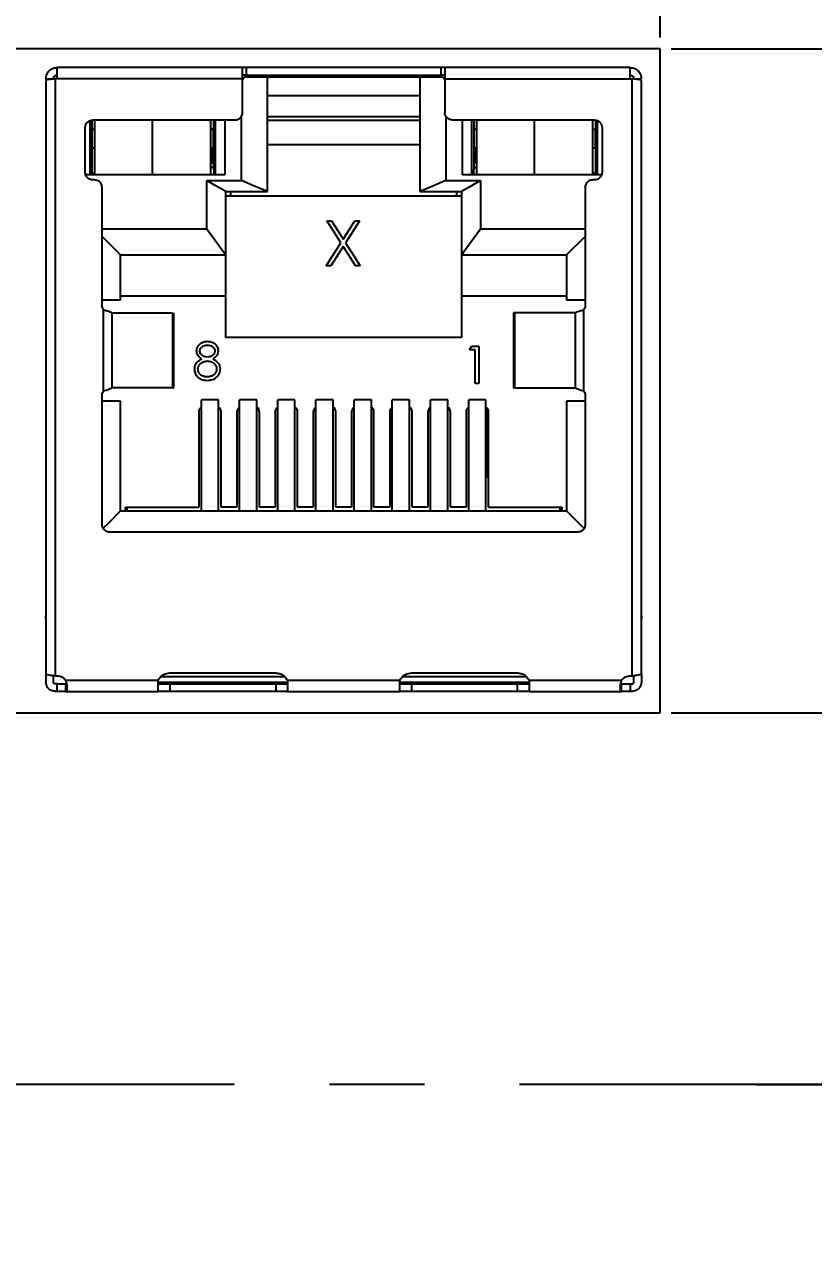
# Model space of a CAD drawing. Header units: millimetres. Extents: x 0 to 420, y 0 to 297.
# Drawn here: x 333.94 to 355.01, y 144.17 to 176.79 of the extents above; entities that cross this region are included whole.
import ezdxf

# ---------------------------------------------------------------- set-up
doc = ezdxf.new("R2010")
doc.units = ezdxf.units.MM
doc.header["$PDSIZE"] = -1
doc.linetypes.add('CENTERX2', pattern=[20.32, 12.7, -2.54, 2.54, -2.54])
doc.layers.add('중심선', color=1, linetype='CENTERX2')
doc.layers.add('치수선', color=3, linetype='Continuous')
doc.styles.add('누리로봇 문자스타일_20230829', font='GOTHIC.TTF')
doc.dimstyles.new('A3기본 치수스타일', dxfattribs={"dimtxt": 3.5, "dimasz": 3.5, "dimexe": 0.5, "dimexo": 0.3, "dimgap": 1, "dimtad": 1, "dimtoh": 1, "dimdec": 1, "dimzin": 12, "dimdsep": 46, "dimtxsty": '누리로봇 문자스타일_20230829', "dimcen": 0.09, "dimclrd": 3, "dimclre": 3, "dimclrt": 3, "dimadec": 0, "dimazin": 3, "dimtm": 1e-09, "dimtfac": 1, "dimtdec": 1, "dimtofl": 0, "dimtmove": 0, "dimatfit": 3, "dimfxl": 1, "dimfrac": 2, "dimarcsym": 0})

# ---------------------------------------------------------------- blocks, each defined once
blk = doc.blocks.new('*D46')
at = {"layer": 'Defpoints', "color": 0}
for p in [(350.915, 197.727), (350.915, 176.143), (305.286, 174.131)]:
    blk.add_point(p, dxfattribs=at)
at = {"layer": '치수선', "color": 3, "lineweight": -2}
for p, q in [((305.286, 174.431), (305.286, 198.227)), ((350.915, 176.443), (350.915, 198.227)), ((308.786, 197.727), (347.415, 197.727))]:
    blk.add_line(p, q, dxfattribs=at)
at = {"layer": '치수선', "color": 3}
for points in [[(308.786, 198.311), (308.786, 197.144), (305.286, 197.727)], [(347.415, 198.311), (347.415, 197.144), (350.915, 197.727)]]:
    blk.add_solid(points, dxfattribs=at)
at = {"layer": '치수선', "color": 3, "insert": (328.1, 200.565), "char_height": 3.5, "attachment_point": 5, "style": '누리로봇 문자스타일_20230829'}
blk.add_mtext('45.6', dxfattribs=at)
blk = doc.blocks.new('*D47')
at = {"layer": 'Defpoints', "color": 0}
for p in [(350.915, 176.143), (353.174, 148.5), (389.897, 148.5)]:
    blk.add_point(p, dxfattribs=at)
at = {"layer": '치수선', "color": 3, "lineweight": -2}
for p, q in [((351.215, 176.143), (390.397, 176.143)), ((389.897, 172.643), (389.897, 152)), ((353.474, 148.5), (390.397, 148.5))]:
    blk.add_line(p, q, dxfattribs=at)
at = {"layer": '치수선', "color": 3}
for points in [[(389.313, 172.643), (390.48, 172.643), (389.897, 176.143)], [(389.313, 152), (390.48, 152), (389.897, 148.5)]]:
    blk.add_solid(points, dxfattribs=at)
at = {"layer": '치수선', "color": 3, "insert": (387.059, 162.321), "char_height": 3.5, "attachment_point": 5, "rotation": 90, "style": '누리로봇 문자스타일_20230829'}
blk.add_mtext('27.6', dxfattribs=at)
blk = doc.blocks.new('*D49')
at = {"layer": 'Defpoints', "color": 0}
for p in [(350.915, 176.143), (350.915, 158.421), (380.374, 158.421)]:
    blk.add_point(p, dxfattribs=at)
at = {"layer": '치수선', "color": 3, "lineweight": -2}
for p, q in [((351.215, 176.143), (380.874, 176.143)), ((380.374, 172.643), (380.374, 161.921)), ((351.215, 158.421), (380.874, 158.421))]:
    blk.add_line(p, q, dxfattribs=at)
at = {"layer": '치수선', "color": 3}
for points in [[(379.79, 172.643), (380.957, 172.643), (380.374, 176.143)], [(379.79, 161.921), (380.957, 161.921), (380.374, 158.421)]]:
    blk.add_solid(points, dxfattribs=at)
at = {"layer": '치수선', "color": 3, "insert": (377.58, 167.282), "char_height": 3.5, "attachment_point": 5, "rotation": 90, "style": '누리로봇 문자스타일_20230829'}
blk.add_mtext('17.7', dxfattribs=at)

msp = doc.modelspace()

# ---------------------------------------------------------------- linework, layer by layer
at = {"color": 7, "linetype": 'Continuous', "lineweight": 25}
for p, q in [((350.915, 176.143), (316.885, 176.143)), ((350.915, 158.421), (350.915, 176.143)), ((339.765, 175.643), (334.815, 175.643)), ((339.865, 175.643), (339.865, 175.443)), ((345.065, 175.643), (339.865, 175.643)), ((345.065, 175.443), (345.065, 175.643)), ((350.115, 175.643), (345.165, 175.643)), ((334.515, 175.343), (334.715, 175.343)), ((334.515, 175.343), (334.515, 175.302)), ((334.515, 175.301), (334.515, 159.458)), ((334.765, 175.343), (334.765, 159.408)), ((339.765, 175.343), (334.765, 175.343)), ((339.765, 174.443), (339.765, 175.343)), ((345.12, 175.39), (339.81, 175.39)), ((339.865, 175.443), (345.065, 175.443)), ((340.435, 172.33), (340.435, 175.39)), ((344.495, 175.39), (344.495, 172.33)), ((345.12, 175.39), (345.165, 175.3)), ((345.165, 175.343), (345.165, 174.443)), ((345.165, 175.343), (350.165, 175.343)), ((350.165, 159.408), (350.165, 175.343)), ((350.215, 175.343), (350.415, 175.343)), ((350.415, 159.458), (350.415, 175.301)), ((344.495, 174.89), (340.435, 174.89)), ((335.691, 174.227), (335.691, 172.775)), ((335.74, 174.239), (335.74, 172.775)), ((335.765, 174.243), (339.565, 174.243)), ((335.815, 174.243), (335.815, 172.775)), ((338.915, 172.775), (338.915, 174.243)), ((338.99, 174.243), (338.99, 172.975)), ((339.039, 172.775), (339.039, 174.243)), ((339.29, 174.243), (339.29, 172.775)), ((339.735, 172.63), (339.735, 174.343)), ((340.435, 174.34), (344.495, 174.34)), ((340.435, 174.24), (344.495, 174.24)), ((345.195, 174.343), (345.195, 172.63)), ((345.365, 174.243), (349.165, 174.243)), ((345.639, 172.775), (345.639, 174.243)), ((345.891, 172.775), (345.891, 174.243)), ((345.94, 174.243), (345.94, 172.975)), ((346.015, 174.243), (346.015, 172.775)), ((349.115, 172.775), (349.115, 174.243)), ((349.19, 174.237), (349.19, 172.775)), ((349.238, 174.227), (349.238, 172.775)), ((335.565, 172.843), (335.565, 174.043)), ((335.745, 174), (335.745, 173.5)), ((335.745, 174), (335.815, 174)), ((338.915, 174), (338.985, 174)), ((338.98, 174), (338.99, 174.025)), ((338.985, 174), (338.985, 173.5)), ((345.94, 174.025), (345.949, 174)), ((345.945, 174), (345.945, 173.5)), ((345.945, 174), (346.015, 174)), ((349.115, 174), (349.185, 174)), ((349.185, 174), (349.185, 173.5)), ((349.365, 174.043), (349.365, 172.843)), ((344.495, 173.58), (340.435, 173.58)), ((335.745, 173.5), (335.815, 173.5)), ((338.915, 173.5), (338.985, 173.5)), ((338.965, 173.1), (338.965, 173.5)), ((345.945, 173.5), (346.015, 173.5)), ((345.965, 173.1), (345.965, 173.5)), ((349.115, 173.5), (349.185, 173.5)), ((338.915, 173.1), (338.965, 173.1)), ((338.99, 172.975), (338.915, 172.975)), ((345.94, 172.975), (346.015, 172.975)), ((346.015, 173.1), (345.965, 173.1)), ((339.29, 172.775), (335.577, 172.775)), ((335.74, 172.775), (335.815, 172.85)), ((335.815, 172.643), (335.765, 172.643)), ((338.815, 172.63), (339.735, 172.63)), ((338.815, 171.34), (338.815, 172.63)), ((345.195, 172.63), (346.115, 172.63)), ((349.35, 172.775), (345.639, 172.775)), ((346.115, 172.63), (346.115, 171.34)), ((349.19, 172.775), (349.115, 172.85)), ((349.165, 172.643), (349.115, 172.643)), ((336.015, 169.293), (336.015, 172.443)), ((339.315, 172.33), (340.435, 172.33)), ((339.315, 168.44), (339.315, 172.33)), ((339.44, 172.33), (339.44, 172.21)), ((344.495, 172.33), (345.615, 172.33)), ((345.49, 172.21), (345.49, 172.33)), ((345.615, 172.33), (345.615, 168.44)), ((348.915, 172.443), (348.915, 169.293)), ((345.615, 172.21), (339.315, 172.21)), ((336.015, 171.34), (338.815, 171.34)), ((342.015, 171.55), (342.14, 171.55)), ((342.768, 171.55), (342.892, 171.55)), ((346.115, 171.34), (348.915, 171.34)), ((348.915, 171.135), (348.42, 170.64)), ((336.51, 169.44), (336.51, 170.64)), ((336.51, 170.64), (339.315, 170.64)), ((345.615, 170.64), (348.42, 170.64)), ((348.42, 170.64), (348.42, 169.44)), ((342.124, 170.35), (342, 170.35)), ((342.908, 170.35), (342.783, 170.35)), ((336.015, 169.44), (336.51, 169.44)), ((339.315, 169.54), (336.51, 169.54)), ((348.42, 169.54), (345.615, 169.54)), ((348.42, 169.44), (348.915, 169.44)), ((336.055, 167.014), (336.055, 169.172)), ((336.282, 167.093), (336.282, 169.093)), ((336.282, 169.093), (337.893, 169.093)), ((337.893, 169.093), (337.893, 167.093)), ((337.93, 167.093), (337.93, 169.093)), ((346.999, 169.093), (346.999, 167.093)), ((347.036, 167.093), (347.036, 169.093)), ((348.647, 169.093), (347.036, 169.093)), ((348.647, 169.093), (348.647, 167.093)), ((348.874, 169.172), (348.874, 167.014)), ((345.615, 168.44), (339.315, 168.44)), ((345.827, 168.107), (345.886, 168.21)), ((345.981, 168.107), (345.827, 168.107)), ((345.886, 168.21), (346.071, 168.21)), ((345.981, 167.21), (345.981, 168.107)), ((346.071, 168.21), (346.071, 167.21)), ((337.893, 167.093), (336.282, 167.093)), ((346.071, 167.21), (345.981, 167.21)), ((347.036, 167.093), (348.647, 167.093)), ((336.015, 163.443), (336.015, 166.893)), ((336.51, 166.74), (336.015, 166.74)), ((336.51, 163.81), (336.51, 166.74)), ((339.125, 166.777), (338.665, 166.777)), ((338.665, 163.81), (338.665, 166.777)), ((339.125, 163.81), (339.125, 166.777)), ((340.145, 166.777), (339.685, 166.777)), ((339.685, 163.81), (339.685, 166.777)), ((340.145, 163.81), (340.145, 166.777)), ((341.165, 166.777), (340.705, 166.777)), ((340.705, 163.81), (340.705, 166.777)), ((341.165, 163.81), (341.165, 166.777)), ((342.185, 166.777), (341.725, 166.777)), ((341.725, 163.81), (341.725, 166.777)), ((342.185, 163.81), (342.185, 166.777)), ((343.205, 166.777), (342.745, 166.777)), ((342.745, 163.81), (342.745, 166.777)), ((343.205, 163.81), (343.205, 166.777)), ((344.225, 166.777), (343.765, 166.777)), ((343.765, 163.81), (343.765, 166.777)), ((344.225, 163.81), (344.225, 166.777)), ((345.245, 166.777), (344.785, 166.777)), ((344.785, 163.81), (344.785, 166.777)), ((345.245, 163.81), (345.245, 166.777)), ((346.265, 166.777), (345.805, 166.777)), ((345.805, 163.81), (345.805, 166.777)), ((346.265, 163.81), (346.265, 166.777)), ((348.42, 166.74), (348.42, 163.81)), ((348.915, 166.74), (348.42, 166.74)), ((348.915, 166.893), (348.915, 163.443)), ((338.595, 166.444), (338.595, 163.91)), ((339.195, 163.91), (339.195, 166.444)), ((339.615, 166.444), (339.615, 163.91)), ((340.215, 163.91), (340.215, 166.444)), ((340.635, 166.444), (340.635, 163.91)), ((341.235, 163.91), (341.235, 166.444)), ((341.655, 166.444), (341.655, 163.91)), ((342.255, 163.91), (342.255, 166.444)), ((342.675, 166.444), (342.675, 163.91)), ((343.275, 163.91), (343.275, 166.444)), ((343.695, 166.444), (343.695, 163.91)), ((344.295, 163.91), (344.295, 166.444)), ((344.715, 166.444), (344.715, 163.91)), ((345.315, 163.91), (345.315, 166.444)), ((345.735, 166.444), (345.735, 163.91)), ((346.305, 164.69), (346.305, 166.54)), ((346.335, 163.91), (346.335, 166.444)), ((338.625, 164.69), (338.595, 164.69)), ((346.335, 164.69), (346.305, 164.69)), ((336.51, 163.81), (348.42, 163.81)), ((336.64, 163.91), (338.595, 163.91)), ((336.64, 163.81), (336.64, 163.91)), ((336.685, 163.81), (336.685, 163.91)), ((339.615, 163.91), (339.195, 163.91)), ((340.635, 163.91), (340.215, 163.91)), ((341.655, 163.91), (341.235, 163.91)), ((342.675, 163.91), (342.255, 163.91)), ((343.695, 163.91), (343.275, 163.91)), ((344.715, 163.91), (344.295, 163.91)), ((345.735, 163.91), (345.315, 163.91)), ((346.335, 163.91), (348.29, 163.91)), ((348.245, 163.81), (348.245, 163.91)), ((348.29, 163.91), (348.29, 163.81)), ((348.715, 163.243), (336.215, 163.243)), ((334.504, 160.983), (334.515, 160.986)), ((334.515, 160.945), (334.504, 160.983)), ((350.415, 160.986), (350.425, 160.983)), ((350.425, 160.983), (350.415, 160.945)), ((334.515, 159.457), (334.515, 159.24)), ((334.715, 159.24), (334.715, 159.414)), ((334.765, 159.408), (334.815, 159.408)), ((334.815, 159.19), (334.765, 159.19)), ((334.815, 158.99), (334.815, 159.19)), ((335.04, 159.29), (337.512, 159.29)), ((335.04, 159.19), (335.04, 158.99)), ((337.512, 159.24), (340.962, 159.24)), ((337.591, 159.39), (340.877, 159.39)), ((337.825, 159.483), (340.65, 159.483)), ((337.825, 159.19), (337.825, 158.99)), ((337.825, 159.19), (340.65, 159.19)), ((340.65, 159.19), (340.65, 158.99)), ((340.962, 159.29), (343.967, 159.29)), ((343.967, 159.24), (347.417, 159.24)), ((344.046, 159.39), (347.332, 159.39)), ((344.28, 159.483), (347.105, 159.483)), ((344.28, 159.19), (344.28, 158.99)), ((344.28, 159.19), (347.105, 159.19)), ((347.105, 158.99), (347.105, 159.19)), ((347.417, 159.29), (349.889, 159.29)), ((349.889, 158.99), (349.889, 159.19)), ((350.115, 159.408), (350.165, 159.408)), ((350.115, 159.19), (350.115, 158.99)), ((350.115, 159.19), (350.165, 159.19)), ((350.215, 159.24), (350.215, 159.414)), ((350.415, 159.457), (350.415, 159.24)), ((334.815, 158.99), (334.765, 158.99)), ((335.04, 158.99), (337.512, 158.99)), ((340.65, 158.99), (337.825, 158.99)), ((340.962, 158.99), (343.967, 158.99)), ((347.105, 158.99), (344.28, 158.99)), ((347.417, 158.99), (349.889, 158.99)), ((350.165, 158.99), (350.115, 158.99)), ((316.885, 158.421), (350.915, 158.421))]:
    msp.add_line(p, q, dxfattribs=at)
at = {"color": 8, "linetype": 'Continuous', "lineweight": 25}
for p, q in [((337.365, 172.775), (337.365, 174.243)), ((347.565, 172.775), (347.565, 174.243))]:
    msp.add_line(p, q, dxfattribs=at)
at = {"color": 7, "linetype": 'Continuous', "lineweight": 25, "flags": 128}
for points in [[(339.765, 175.3), (339.777, 175.324), (339.81, 175.39)], [(338.965, 173.1), (338.92, 173.324), (338.915, 173.35)], [(345.965, 173.421), (346.009, 173.465), (346.015, 173.47)], [(338.99, 172.975), (338.996, 172.863), (339, 172.775)], [(345.94, 172.975), (345.934, 172.863), (345.929, 172.775)], [(339.315, 172.33), (339.035, 172.498), (338.815, 172.63)], [(340.435, 172.33), (340.043, 172.498), (339.735, 172.63)], [(345.195, 172.63), (344.803, 172.462), (344.495, 172.33)], [(346.115, 172.63), (345.835, 172.462), (345.615, 172.33)], [(338.815, 171.34), (339.095, 170.948), (339.315, 170.64)], [(342.392, 170.962), (342.181, 171.291), (342.015, 171.55)], [(342.14, 171.55), (342.316, 171.275), (342.454, 171.059)], [(342.454, 171.059), (342.63, 171.334), (342.768, 171.55)], [(342.892, 171.55), (342.682, 171.221), (342.516, 170.962)], [(345.615, 170.64), (345.895, 171.032), (346.115, 171.34)], [(336.015, 171.135), (336.202, 170.948), (336.51, 170.64)], [(342, 170.35), (342.219, 170.693), (342.392, 170.962)], [(342.516, 170.962), (342.735, 170.619), (342.908, 170.35)], [(342.454, 170.865), (342.269, 170.576), (342.124, 170.35)], [(342.783, 170.35), (342.599, 170.638), (342.454, 170.865)], [(336.044, 163.344), (336.202, 163.502), (336.51, 163.81)], [(348.42, 163.81), (348.812, 163.418), (348.885, 163.345)]]:
    msp.add_lwpolyline(points, dxfattribs=at)
at = {"color": 7, "linetype": 'Continuous', "lineweight": 25}
for radius in [45, 44.7]:
    msp.add_circle((330, 148.5), radius, dxfattribs=at)
for points, knots in [([(334.515, 175.343), (334.52, 175.385), (334.531, 175.474), (334.612, 175.574), (334.713, 175.633), (334.782, 175.64), (334.815, 175.643)], [0, 0, 0, 0, 0.270259, 0.562429, 0.789737, 1, 1, 1, 1]), ([(334.815, 175.343), (334.815, 175.385), (334.815, 175.474), (334.815, 175.574), (334.815, 175.633), (334.815, 175.64), (334.815, 175.643)], [0, 0, 0, 0, 0.27026, 0.562427, 0.789736, 1, 1, 1, 1]), ([(339.765, 175.343), (339.765, 175.385), (339.765, 175.474), (339.765, 175.574), (339.765, 175.633), (339.765, 175.64), (339.765, 175.643)], [0, 0, 0, 0, 0.27026, 0.562427, 0.789736, 1, 1, 1, 1]), ([(339.865, 175.643), (339.85, 175.643), (339.821, 175.643), (339.787, 175.643), (339.768, 175.643), (339.766, 175.643), (339.765, 175.643)], [0, 0, 0, 0, 0.270261, 0.562429, 0.789732, 1, 1, 1, 1]), ([(345.165, 175.643), (345.163, 175.643), (345.159, 175.643), (345.132, 175.643), (345.099, 175.643), (345.076, 175.643), (345.065, 175.643)], [0, 0, 0, 0, 0.270264, 0.56243, 0.789739, 1, 1, 1, 1]), ([(345.165, 175.643), (345.165, 175.637), (345.165, 175.626), (345.165, 175.545), (345.165, 175.444), (345.165, 175.376), (345.165, 175.343)], [0, 0, 0, 0, 0.270263, 0.56243, 0.789735, 1, 1, 1, 1]), ([(350.115, 175.343), (350.115, 175.385), (350.115, 175.474), (350.115, 175.574), (350.115, 175.633), (350.115, 175.64), (350.115, 175.643)], [0, 0, 0, 0, 0.27026, 0.562427, 0.789736, 1, 1, 1, 1]), ([(350.115, 175.643), (350.157, 175.637), (350.246, 175.626), (350.346, 175.545), (350.405, 175.444), (350.411, 175.376), (350.415, 175.343)], [0, 0, 0, 0, 0.270263, 0.56243, 0.789735, 1, 1, 1, 1]), ([(334.765, 175.343), (334.732, 175.339), (334.666, 175.332), (334.584, 175.322), (334.526, 175.312), (334.518, 175.305), (334.515, 175.301)], [0, 0, 0, 0, 0.250001, 0.500001, 0.75, 1, 1, 1, 1]), ([(334.715, 175.343), (334.716, 175.357), (334.72, 175.386), (334.747, 175.42), (334.781, 175.439), (334.804, 175.442), (334.815, 175.443)], [0, 0, 0, 0, 0.270263, 0.562431, 0.789734, 1, 1, 1, 1]), ([(339.865, 175.443), (339.85, 175.443), (339.821, 175.443), (339.787, 175.443), (339.768, 175.443), (339.766, 175.443), (339.765, 175.443)], [0, 0, 0, 0, 0.270261, 0.562429, 0.789732, 1, 1, 1, 1]), ([(345.165, 175.443), (345.163, 175.443), (345.159, 175.443), (345.132, 175.443), (345.099, 175.443), (345.076, 175.443), (345.065, 175.443)], [0, 0, 0, 0, 0.270264, 0.56243, 0.789739, 1, 1, 1, 1]), ([(350.115, 175.443), (350.129, 175.441), (350.158, 175.437), (350.192, 175.41), (350.211, 175.377), (350.214, 175.354), (350.215, 175.343)], [0, 0, 0, 0, 0.270263, 0.562425, 0.789734, 1, 1, 1, 1]), ([(350.415, 175.301), (350.411, 175.305), (350.403, 175.312), (350.346, 175.322), (350.263, 175.332), (350.197, 175.339), (350.165, 175.343)], [0, 0, 0, 0, 0.25, 0.5, 0.749999, 1, 1, 1, 1]), ([(335.565, 174.043), (335.568, 174.071), (335.576, 174.13), (335.63, 174.197), (335.697, 174.236), (335.743, 174.241), (335.765, 174.243)], [0, 0, 0, 0, 0.270258, 0.56243, 0.789735, 1, 1, 1, 1]), ([(339.565, 174.243), (339.593, 174.246), (339.652, 174.254), (339.719, 174.308), (339.758, 174.375), (339.763, 174.421), (339.765, 174.443)], [0, 0, 0, 0, 0.27026, 0.562432, 0.789738, 1, 1, 1, 1]), ([(345.365, 174.243), (345.336, 174.246), (345.277, 174.254), (345.21, 174.308), (345.171, 174.375), (345.167, 174.421), (345.165, 174.443)], [0, 0, 0, 0, 0.27026, 0.562432, 0.789738, 1, 1, 1, 1]), ([(349.165, 174.243), (349.193, 174.239), (349.252, 174.232), (349.319, 174.178), (349.358, 174.11), (349.363, 174.065), (349.365, 174.043)], [0, 0, 0, 0, 0.270263, 0.562432, 0.789738, 1, 1, 1, 1]), ([(335.765, 172.643), (335.736, 172.646), (335.677, 172.654), (335.61, 172.708), (335.571, 172.775), (335.567, 172.821), (335.565, 172.843)], [0, 0, 0, 0, 0.27026, 0.562428, 0.789732, 1, 1, 1, 1]), ([(336.015, 172.443), (336.011, 172.471), (336.004, 172.53), (335.95, 172.597), (335.882, 172.636), (335.837, 172.641), (335.815, 172.643)], [0, 0, 0, 0, 0.270262, 0.562429, 0.789737, 1, 1, 1, 1]), ([(349.115, 172.643), (349.086, 172.639), (349.027, 172.632), (348.96, 172.578), (348.921, 172.51), (348.917, 172.465), (348.915, 172.443)], [0, 0, 0, 0, 0.270258, 0.562424, 0.789737, 1, 1, 1, 1]), ([(349.365, 172.843), (349.361, 172.814), (349.354, 172.755), (349.3, 172.688), (349.232, 172.649), (349.187, 172.645), (349.165, 172.643)], [0, 0, 0, 0, 0.270262, 0.562427, 0.789738, 1, 1, 1, 1]), ([(336.055, 169.172), (336.042, 169.193), (336.019, 169.23), (336.016, 169.274), (336.015, 169.293)], [0, 0, 0, 0, 0.560001, 1, 1, 1, 1]), ([(336.274, 169.093), (336.261, 169.099), (336.237, 169.112), (336.183, 169.132), (336.122, 169.152), (336.078, 169.165), (336.055, 169.172)], [0, 0, 0, 0, 0.249999, 0.499998, 0.75, 1, 1, 1, 1]), ([(336.282, 169.093), (336.281, 169.093), (336.278, 169.093), (336.275, 169.093), (336.274, 169.093)], [0, 0, 0, 0, 0.559969, 1, 1, 1, 1]), ([(347.036, 169.093), (347.024, 169.093), (347.003, 169.093), (347, 169.093), (346.999, 169.093)], [0, 0, 0, 0, 0.56, 1, 1, 1, 1]), ([(348.656, 169.093), (348.654, 169.093), (348.651, 169.093), (348.648, 169.093), (348.647, 169.093)], [0, 0, 0, 0, 0.560045, 1, 1, 1, 1]), ([(348.874, 169.172), (348.852, 169.165), (348.808, 169.152), (348.746, 169.132), (348.692, 169.112), (348.668, 169.099), (348.656, 169.093)], [0, 0, 0, 0, 0.249996, 0.500003, 0.750002, 1, 1, 1, 1]), ([(348.915, 169.293), (348.912, 169.268), (348.908, 169.225), (348.884, 169.188), (348.874, 169.172)], [0, 0, 0, 0, 0.560003, 1, 1, 1, 1]), ([(338.536, 168.079), (338.543, 168.119), (338.557, 168.199), (338.64, 168.282), (338.734, 168.328), (338.797, 168.333), (338.829, 168.335)], [0, 0, 0, 0, 0.278847, 0.558464, 0.779162, 1, 1, 1, 1]), ([(338.829, 168.335), (338.869, 168.331), (338.948, 168.322), (339.042, 168.257), (339.101, 168.17), (339.109, 168.107), (339.113, 168.076)], [0, 0, 0, 0, 0.2799555, 0.5597137, 0.7799625, 1, 1, 1, 1]), ([(338.682, 167.867), (338.637, 167.896), (338.558, 167.947), (338.543, 168.038), (338.536, 168.079)], [0, 0, 0, 0, 0.560092, 1, 1, 1, 1]), ([(338.626, 168.077), (338.627, 168.089), (338.628, 168.111), (338.642, 168.143), (338.663, 168.171), (338.698, 168.201), (338.752, 168.227), (338.799, 168.231), (338.824, 168.233)], [0, 0, 0, 0, 0.12177, 0.24088, 0.364846, 0.500362, 0.730731, 1, 1, 1, 1]), ([(338.827, 167.912), (338.803, 167.915), (338.755, 167.919), (338.69, 167.955), (338.648, 167.999), (338.629, 168.043), (338.627, 168.066), (338.626, 168.077)], [0, 0, 0, 0, 0.256131, 0.500145, 0.761358, 0.880356, 1, 1, 1, 1]), ([(338.824, 168.233), (338.849, 168.231), (338.896, 168.228), (338.951, 168.204), (338.985, 168.175), (339.006, 168.146), (339.02, 168.114), (339.022, 168.091), (339.023, 168.079)], [0, 0, 0, 0, 0.273989, 0.498562, 0.631239, 0.754315, 0.874764, 1, 1, 1, 1]), ([(339.023, 168.079), (339.022, 168.068), (339.019, 168.044), (339.006, 168.011), (338.987, 167.982), (338.953, 167.949), (338.899, 167.919), (338.852, 167.915), (338.827, 167.912)], [0, 0, 0, 0, 0.126235, 0.247776, 0.370679, 0.500811, 0.739961, 1, 1, 1, 1]), ([(339.113, 168.076), (339.11, 168.051), (339.106, 168.001), (339.058, 167.923), (339.004, 167.888), (338.971, 167.867)], [0, 0, 0, 0, 0.280138, 0.560243, 1, 1, 1, 1]), ([(338.485, 167.593), (338.488, 167.626), (338.494, 167.693), (338.561, 167.797), (338.636, 167.84), (338.682, 167.867)], [0, 0, 0, 0, 0.280007, 0.559882, 1, 1, 1, 1]), ([(338.574, 167.59), (338.576, 167.605), (338.578, 167.636), (338.595, 167.679), (338.621, 167.718), (338.664, 167.762), (338.734, 167.802), (338.797, 167.807), (338.83, 167.81)], [0, 0, 0, 0, 0.124054, 0.244836, 0.368358, 0.500251, 0.737751, 1, 1, 1, 1]), ([(338.83, 167.81), (338.86, 167.807), (338.92, 167.801), (338.986, 167.763), (339.029, 167.722), (339.054, 167.684), (339.07, 167.643), (339.073, 167.614), (339.074, 167.599)], [0, 0, 0, 0, 0.25699, 0.499273, 0.631011, 0.754426, 0.87536, 1, 1, 1, 1]), ([(338.971, 167.867), (339.027, 167.833), (339.107, 167.785), (339.158, 167.678), (339.162, 167.627), (339.164, 167.601)], [0, 0, 0, 0, 0.558298, 0.779111, 1, 1, 1, 1]), ([(338.823, 167.284), (338.774, 167.287), (338.678, 167.293), (338.565, 167.374), (338.497, 167.48), (338.489, 167.555), (338.485, 167.593)], [0, 0, 0, 0, 0.280543, 0.559267, 0.779813, 1, 1, 1, 1]), ([(338.824, 167.387), (338.792, 167.389), (338.732, 167.394), (338.663, 167.426), (338.62, 167.464), (338.595, 167.501), (338.579, 167.544), (338.576, 167.574), (338.574, 167.59)], [0, 0, 0, 0, 0.267064, 0.498961, 0.624005, 0.74456, 0.867675, 1, 1, 1, 1]), ([(339.088, 167.394), (339.045, 167.357), (338.968, 167.292), (338.867, 167.286), (338.823, 167.284)], [0, 0, 0, 0, 0.557757, 1, 1, 1, 1]), ([(339.074, 167.599), (339.073, 167.584), (339.071, 167.554), (339.055, 167.512), (339.03, 167.473), (338.988, 167.431), (338.918, 167.393), (338.857, 167.389), (338.824, 167.387)], [0, 0, 0, 0, 0.1247399, 0.2457177, 0.3690363, 0.5004631, 0.7284683, 1, 1, 1, 1]), ([(339.164, 167.601), (339.16, 167.559), (339.153, 167.482), (339.108, 167.421), (339.088, 167.394)], [0, 0, 0, 0, 0.5593712, 1, 1, 1, 1]), ([(336.055, 167.014), (336.078, 167.02), (336.122, 167.033), (336.183, 167.053), (336.237, 167.073), (336.261, 167.086), (336.274, 167.093)], [0, 0, 0, 0, 0.25, 0.500003, 0.750002, 1, 1, 1, 1]), ([(336.274, 167.093), (336.275, 167.093), (336.278, 167.093), (336.281, 167.093), (336.282, 167.093)], [0, 0, 0, 0, 0.560004, 1, 1, 1, 1]), ([(337.893, 167.093), (337.905, 167.093), (337.926, 167.093), (337.929, 167.093), (337.93, 167.093)], [0, 0, 0, 0, 0.56, 1, 1, 1, 1]), ([(346.999, 167.093), (347.001, 167.093), (347.005, 167.093), (347.027, 167.093), (347.036, 167.093)], [0, 0, 0, 0, 0.5600056, 1, 1, 1, 1]), ([(348.647, 167.093), (348.649, 167.093), (348.651, 167.093), (348.654, 167.093), (348.656, 167.093)], [0, 0, 0, 0, 0.559928, 1, 1, 1, 1]), ([(348.656, 167.093), (348.668, 167.086), (348.692, 167.073), (348.746, 167.053), (348.808, 167.033), (348.852, 167.02), (348.874, 167.014)], [0, 0, 0, 0, 0.249997, 0.499996, 0.750004, 1, 1, 1, 1]), ([(336.015, 166.893), (336.017, 166.917), (336.021, 166.961), (336.045, 166.998), (336.055, 167.014)], [0, 0, 0, 0, 0.559998, 1, 1, 1, 1]), ([(348.874, 167.014), (348.887, 166.993), (348.91, 166.955), (348.913, 166.912), (348.915, 166.893)], [0, 0, 0, 0, 0.559998, 1, 1, 1, 1]), ([(338.665, 166.584), (338.653, 166.575), (338.631, 166.556), (338.602, 166.508), (338.598, 166.469), (338.595, 166.444)], [0, 0, 0, 0, 0.27204, 0.548974, 1, 1, 1, 1]), ([(339.195, 166.444), (339.193, 166.46), (339.191, 166.49), (339.171, 166.542), (339.142, 166.568), (339.125, 166.584)], [0, 0, 0, 0, 0.286929, 0.567557, 1, 1, 1, 1]), ([(339.685, 166.584), (339.673, 166.575), (339.651, 166.556), (339.622, 166.508), (339.618, 166.469), (339.615, 166.444)], [0, 0, 0, 0, 0.272039, 0.548976, 1, 1, 1, 1]), ([(340.215, 166.444), (340.213, 166.46), (340.211, 166.49), (340.191, 166.542), (340.162, 166.568), (340.145, 166.584)], [0, 0, 0, 0, 0.286929, 0.567557, 1, 1, 1, 1]), ([(340.705, 166.584), (340.693, 166.575), (340.671, 166.556), (340.642, 166.508), (340.638, 166.469), (340.635, 166.444)], [0, 0, 0, 0, 0.27204, 0.548974, 1, 1, 1, 1]), ([(341.235, 166.444), (341.233, 166.46), (341.231, 166.49), (341.211, 166.542), (341.182, 166.568), (341.165, 166.584)], [0, 0, 0, 0, 0.286928, 0.567554, 1, 1, 1, 1]), ([(341.725, 166.584), (341.713, 166.575), (341.691, 166.556), (341.662, 166.508), (341.658, 166.469), (341.655, 166.444)], [0, 0, 0, 0, 0.27204, 0.548974, 1, 1, 1, 1]), ([(342.255, 166.444), (342.253, 166.46), (342.251, 166.49), (342.231, 166.542), (342.202, 166.568), (342.185, 166.584)], [0, 0, 0, 0, 0.286929, 0.567557, 1, 1, 1, 1]), ([(342.745, 166.584), (342.733, 166.575), (342.711, 166.556), (342.682, 166.508), (342.678, 166.469), (342.675, 166.444)], [0, 0, 0, 0, 0.272039, 0.548976, 1, 1, 1, 1]), ([(343.275, 166.444), (343.273, 166.46), (343.271, 166.49), (343.251, 166.542), (343.222, 166.568), (343.205, 166.584)], [0, 0, 0, 0, 0.286929, 0.567557, 1, 1, 1, 1]), ([(343.765, 166.584), (343.753, 166.575), (343.731, 166.556), (343.702, 166.508), (343.698, 166.469), (343.695, 166.444)], [0, 0, 0, 0, 0.27204, 0.548974, 1, 1, 1, 1]), ([(344.295, 166.444), (344.293, 166.46), (344.291, 166.49), (344.271, 166.542), (344.242, 166.568), (344.225, 166.584)], [0, 0, 0, 0, 0.286928, 0.567554, 1, 1, 1, 1]), ([(344.785, 166.584), (344.773, 166.575), (344.751, 166.556), (344.722, 166.508), (344.718, 166.469), (344.715, 166.444)], [0, 0, 0, 0, 0.27204, 0.548974, 1, 1, 1, 1]), ([(345.315, 166.444), (345.313, 166.46), (345.311, 166.49), (345.291, 166.542), (345.262, 166.568), (345.245, 166.584)], [0, 0, 0, 0, 0.286929, 0.567557, 1, 1, 1, 1]), ([(345.805, 166.584), (345.793, 166.575), (345.771, 166.556), (345.742, 166.508), (345.738, 166.469), (345.735, 166.444)], [0, 0, 0, 0, 0.27204, 0.548974, 1, 1, 1, 1]), ([(346.335, 166.444), (346.333, 166.46), (346.331, 166.49), (346.311, 166.542), (346.282, 166.568), (346.265, 166.584)], [0, 0, 0, 0, 0.286929, 0.567557, 1, 1, 1, 1]), ([(336.215, 163.243), (336.186, 163.246), (336.127, 163.254), (336.06, 163.308), (336.021, 163.375), (336.017, 163.421), (336.015, 163.443)], [0, 0, 0, 0, 0.270262, 0.562429, 0.789737, 1, 1, 1, 1]), ([(348.915, 163.443), (348.911, 163.414), (348.904, 163.355), (348.85, 163.288), (348.782, 163.249), (348.737, 163.245), (348.715, 163.243)], [0, 0, 0, 0, 0.27026, 0.562428, 0.789738, 1, 1, 1, 1]), ([(334.515, 159.458), (334.518, 159.454), (334.526, 159.445), (334.584, 159.433), (334.666, 159.42), (334.732, 159.412), (334.765, 159.408)], [0, 0, 0, 0, 0.2500006, 0.4999992, 0.7499992, 1, 1, 1, 1]), ([(334.765, 158.99), (334.729, 158.994), (334.656, 159.003), (334.572, 159.071), (334.523, 159.155), (334.517, 159.212), (334.515, 159.24)], [0, 0, 0, 0, 0.270262, 0.562429, 0.789737, 1, 1, 1, 1]), ([(334.765, 159.19), (334.758, 159.191), (334.743, 159.193), (334.726, 159.206), (334.716, 159.223), (334.715, 159.234), (334.715, 159.24)], [0, 0, 0, 0, 0.27026, 0.562428, 0.789733, 1, 1, 1, 1]), ([(334.815, 159.408), (334.839, 159.406), (334.888, 159.402), (334.971, 159.367), (335.014, 159.319), (335.04, 159.29)], [0, 0, 0, 0, 0.277075, 0.562253, 1, 1, 1, 1]), ([(334.815, 159.19), (334.839, 159.19), (334.888, 159.19), (334.971, 159.19), (335.014, 159.19), (335.04, 159.19)], [0, 0, 0, 0, 0.277076, 0.562255, 1, 1, 1, 1]), ([(335.04, 159.29), (335.046, 159.27), (335.057, 159.231), (335.068, 159.175), (335.075, 159.122), (335.077, 159.076), (335.075, 159.039), (335.068, 159.011), (335.057, 158.993), (335.046, 158.991), (335.04, 158.99)], [0, 0, 0, 0, 0.127446, 0.252807, 0.376758, 0.499999, 0.623241, 0.747192, 0.872552, 1, 1, 1, 1]), ([(337.512, 159.29), (337.531, 159.32), (337.569, 159.381), (337.675, 159.461), (337.768, 159.475), (337.825, 159.483)], [0, 0, 0, 0, 0.276126, 0.562976, 1, 1, 1, 1]), ([(337.512, 158.99), (337.512, 158.995), (337.512, 159.006), (337.512, 159.087), (337.512, 159.188), (337.512, 159.257), (337.512, 159.29)], [0, 0, 0, 0, 0.270262, 0.562429, 0.789736, 1, 1, 1, 1]), ([(337.512, 159.19), (337.531, 159.19), (337.569, 159.19), (337.675, 159.19), (337.768, 159.19), (337.825, 159.19)], [0, 0, 0, 0, 0.276126, 0.562976, 1, 1, 1, 1]), ([(340.65, 159.483), (340.685, 159.479), (340.757, 159.473), (340.876, 159.414), (340.93, 159.337), (340.962, 159.29)], [0, 0, 0, 0, 0.276128, 0.562976, 1, 1, 1, 1]), ([(340.65, 159.19), (340.685, 159.19), (340.757, 159.19), (340.876, 159.19), (340.93, 159.19), (340.962, 159.19)], [0, 0, 0, 0, 0.276128, 0.562976, 1, 1, 1, 1]), ([(340.962, 159.29), (340.962, 159.247), (340.962, 159.159), (340.962, 159.058), (340.962, 159), (340.962, 158.993), (340.962, 158.99)], [0, 0, 0, 0, 0.2702615, 0.5624274, 0.789736, 1, 1, 1, 1]), ([(343.967, 159.29), (343.986, 159.32), (344.024, 159.381), (344.13, 159.461), (344.223, 159.475), (344.28, 159.483)], [0, 0, 0, 0, 0.2761262, 0.5629767, 1, 1, 1, 1]), ([(343.967, 158.99), (343.967, 158.995), (343.967, 159.006), (343.967, 159.087), (343.967, 159.188), (343.967, 159.257), (343.967, 159.29)], [0, 0, 0, 0, 0.270262, 0.562429, 0.789736, 1, 1, 1, 1]), ([(343.967, 159.19), (343.986, 159.19), (344.024, 159.19), (344.13, 159.19), (344.223, 159.19), (344.28, 159.19)], [0, 0, 0, 0, 0.2761262, 0.5629767, 1, 1, 1, 1]), ([(347.105, 159.483), (347.14, 159.479), (347.212, 159.473), (347.331, 159.414), (347.385, 159.337), (347.417, 159.29)], [0, 0, 0, 0, 0.2761281, 0.5629743, 1, 1, 1, 1]), ([(347.105, 159.19), (347.14, 159.19), (347.212, 159.19), (347.331, 159.19), (347.385, 159.19), (347.417, 159.19)], [0, 0, 0, 0, 0.276129, 0.562974, 1, 1, 1, 1]), ([(347.417, 159.29), (347.417, 159.247), (347.417, 159.159), (347.417, 159.058), (347.417, 159), (347.417, 158.993), (347.417, 158.99)], [0, 0, 0, 0, 0.2702615, 0.5624274, 0.789736, 1, 1, 1, 1]), ([(349.889, 158.99), (349.883, 158.991), (349.872, 158.993), (349.861, 159.011), (349.855, 159.039), (349.852, 159.076), (349.855, 159.122), (349.861, 159.175), (349.872, 159.231), (349.883, 159.27), (349.889, 159.29)], [0, 0, 0, 0, 0.127448, 0.252808, 0.376759, 0.500001, 0.623242, 0.747192, 0.872554, 1, 1, 1, 1]), ([(349.889, 159.29), (349.904, 159.309), (349.936, 159.347), (350.012, 159.395), (350.076, 159.403), (350.115, 159.408)], [0, 0, 0, 0, 0.277078, 0.562253, 1, 1, 1, 1]), ([(349.889, 159.19), (349.904, 159.19), (349.936, 159.19), (350.012, 159.19), (350.076, 159.19), (350.115, 159.19)], [0, 0, 0, 0, 0.277079, 0.562252, 1, 1, 1, 1]), ([(350.165, 159.408), (350.197, 159.412), (350.263, 159.42), (350.346, 159.433), (350.403, 159.445), (350.411, 159.454), (350.415, 159.458)], [0, 0, 0, 0, 0.250001, 0.5, 0.749999, 1, 1, 1, 1]), ([(350.165, 159.19), (350.172, 159.191), (350.186, 159.193), (350.203, 159.206), (350.213, 159.223), (350.214, 159.234), (350.215, 159.24)], [0, 0, 0, 0, 0.27025, 0.562429, 0.789733, 1, 1, 1, 1]), ([(350.415, 159.24), (350.41, 159.204), (350.401, 159.131), (350.333, 159.047), (350.249, 158.998), (350.192, 158.992), (350.165, 158.99)], [0, 0, 0, 0, 0.270263, 0.562429, 0.789737, 1, 1, 1, 1]), ([(335.04, 158.99), (335.025, 158.99), (334.993, 158.99), (334.917, 158.99), (334.853, 158.99), (334.815, 158.99)], [0, 0, 0, 0, 0.277077, 0.562253, 1, 1, 1, 1]), ([(337.825, 158.99), (337.789, 158.99), (337.717, 158.99), (337.598, 158.99), (337.544, 158.99), (337.512, 158.99)], [0, 0, 0, 0, 0.276127, 0.562975, 1, 1, 1, 1]), ([(340.962, 158.99), (340.944, 158.99), (340.905, 158.99), (340.799, 158.99), (340.706, 158.99), (340.65, 158.99)], [0, 0, 0, 0, 0.276126, 0.562975, 1, 1, 1, 1]), ([(344.28, 158.99), (344.244, 158.99), (344.172, 158.99), (344.053, 158.99), (343.999, 158.99), (343.967, 158.99)], [0, 0, 0, 0, 0.276126, 0.562974, 1, 1, 1, 1]), ([(347.417, 158.99), (347.399, 158.99), (347.36, 158.99), (347.254, 158.99), (347.161, 158.99), (347.105, 158.99)], [0, 0, 0, 0, 0.276126, 0.562975, 1, 1, 1, 1]), ([(350.115, 158.99), (350.09, 158.99), (350.041, 158.99), (349.958, 158.99), (349.915, 158.99), (349.889, 158.99)], [0, 0, 0, 0, 0.277073, 0.562255, 1, 1, 1, 1])]:
    msp.add_open_spline(points, degree=3, knots=knots, dxfattribs=at)
at = {"layer": '중심선'}
msp.add_line((380.183, 148.5), (283, 148.5), dxfattribs=at)
msp.add_circle((330, 148.5), 40.5, dxfattribs=at)

# ---------------------------------------------------------------- dimensions: what is measured, and where the dimension line sits
at = {"layer": '치수선'}
dim = msp.add_linear_dim(base=(350.915, 197.727), p1=(305.286, 174.131), p2=(350.915, 176.143), dimstyle='A3기본 치수스타일', dxfattribs=at)
dim.commit()
dim.dimension.update_dxf_attribs({"geometry": '*D46', "text_midpoint": (328.1, 197.727), "dimtype": 160})
for base, p2, picture, middle in [((389.897, 148.5), (353.174, 148.5), '*D47', (387.059, 162.321)), ((380.374, 158.421), (350.915, 158.421), '*D49', (377.58, 167.282))]:
    dim = msp.add_linear_dim(base=base, p1=(350.915, 176.143), p2=p2, angle=90, dimstyle='A3기본 치수스타일', dxfattribs=at)
    dim.commit()
    dim.dimension.update_dxf_attribs({"geometry": picture, "text_midpoint": middle})

doc.saveas('drawing.dxf')
